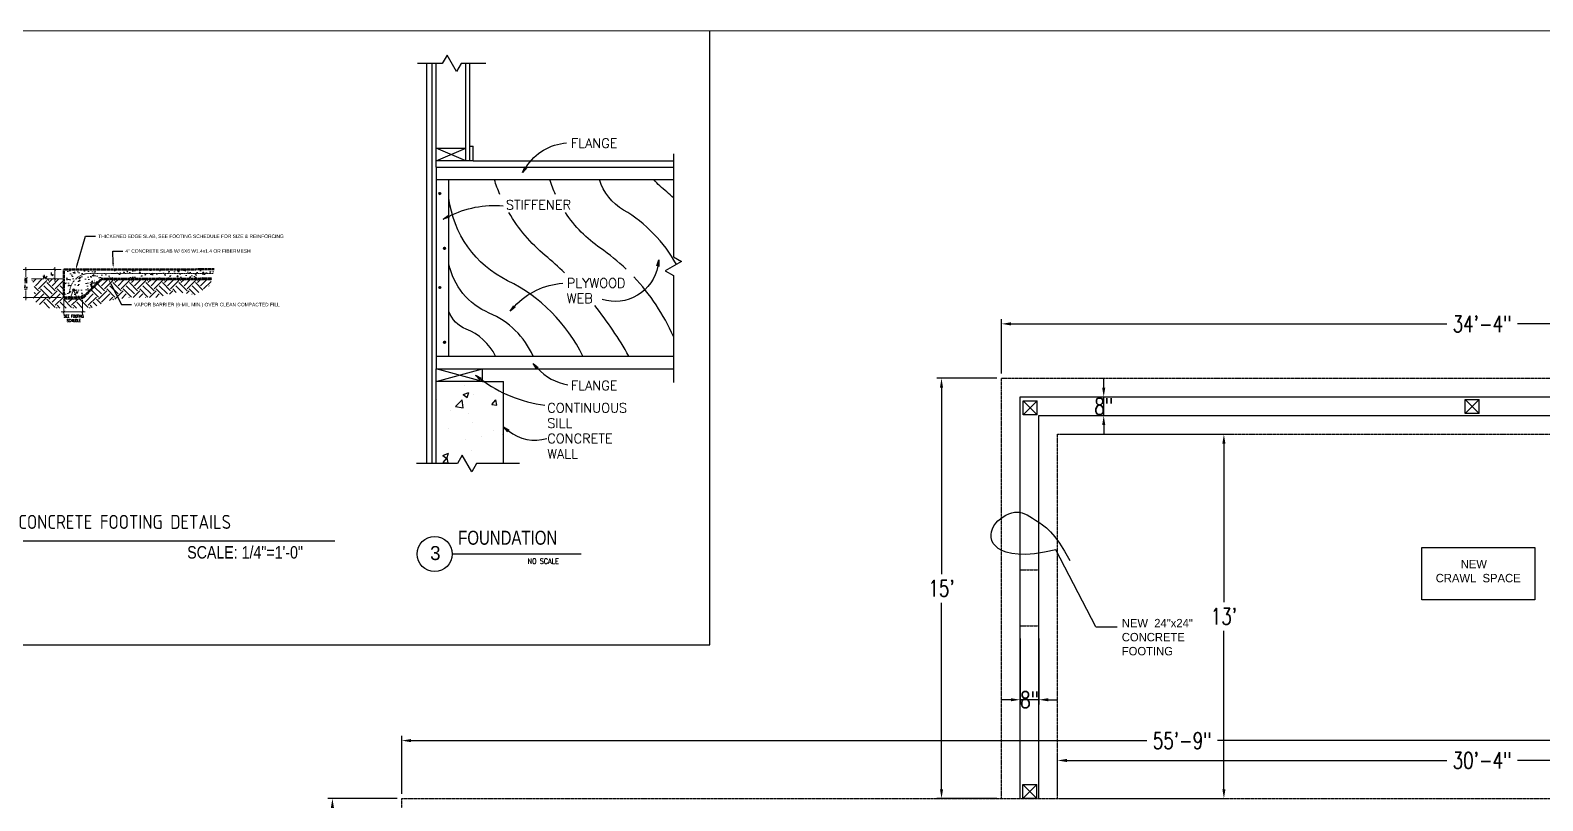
# Model space of a CAD drawing. Header units: inches. Extents: x 26998 to 46838, y -509 to 4343.
# Drawn here: x 31116 to 31764, y 2614 to 2944 of the extents above; entities that cross this region are included whole.
import ezdxf
from ezdxf import colors
from ezdxf.entities.mleader import LeaderData, LeaderLine
from ezdxf.math import Vec2, Vec3

# ---------------------------------------------------------------- set-up
doc = ezdxf.new("R2010")
doc.units = ezdxf.units.IN
doc.header["$LTSCALE"] = 0.5
doc.header["$MEASUREMENT"] = 0
doc.linetypes.add('HIDDEN', pattern=[0.375, 0.25, -0.125])
doc.linetypes.add('HIDDEN2', pattern=[0.1875, 0.125, -0.0625])
doc.layers.get('Defpoints').update_dxf_attribs({"color": 140})
for name, color, linetype in [('ARWALL', 7, 'HIDDEN'), ('FOUNDATION', 1, 'Continuous'), ('N', 3, 'Continuous'), ('R-AGSFINE', 4, 'Continuous'), ('R-AGSHEAVY', 1, 'Continuous'), ('R-AGSMEDIUM', 2, 'Continuous'), ('R-AGSTEXT', 6, 'Continuous'), ('S-Dims', 2, 'Continuous'), ('SEC', 7, 'Continuous'), ('TITLE', 7, 'Continuous'), ('Title Block', 7, 'Continuous')]:
    doc.layers.add(name, color=color, linetype=linetype)
for name, color, linetype, lineweight in [('Dimensions', 7, 'Continuous', 0), ('S-Exisitng', 252, 'Continuous', 0), ('S-FOUNDATION', 3, 'HIDDEN', 13), ('S-Structural', 1, 'Continuous', 20), ('S-Text', 3, 'Continuous', 0)]:
    doc.layers.add(name, color=color, linetype=linetype, lineweight=lineweight)
doc.styles.add('AGSROMANS', font='romans')
doc.styles.add('ARCHSTYL', font='archstyl.shx', dxfattribs={"height": 5})
doc.styles.add('ARIAL', font='arial.ttf')
doc.styles.add('BOLD', font='')
doc.styles.add('HS-DESIGN-TTLB', font='GOTHIC.TTF')
doc.styles.add('notes', font='simplex.shx', dxfattribs={"height": 4.5})
doc.styles.get("Standard").update_dxf_attribs({"font": 'romans.shx', "width": 0.75})
doc.styles.get('BOLD').set_extended_font_data('Futura Lt BT')
doc.dimstyles.new('dims_12', dxfattribs={"dimscale": 12, "dimtxt": 0.09375, "dimasz": 0.09375, "dimexe": 0.09375, "dimexo": 0.09375, "dimgap": 0.03125, "dimtad": 1, "dimdec": 6, "dimrnd": 0.125, "dimzin": 15, "dimdsep": 46, "dimlunit": 4, "dimtxsty": 'Standard', "dimblk": 'ARCHTICK', "dimblk1": 'ARCHTICK', "dimblk2": 'ARCHTICK', "dimcen": 0.09375, "dimdle": 0.09375, "dimclrd": 1, "dimclre": 1, "dimclrt": 3, "dimaunit": 1, "dimadec": 0, "dimazin": 0, "dimtfac": 0.7, "dimtdec": 6, "dimtmove": 2, "dimatfit": 2, "dimfxl": 1, "dimtvp": 1.166667, "dimfrac": 2, "dimtolj": 1, "dimtzin": 15, "dimlwd": -1, "dimlwe": -1, "dimarcsym": 0})
doc.dimstyles.new('STANDARD$0', dxfattribs={"dimscale": 0, "dimtxt": 3, "dimasz": 4, "dimexe": 4, "dimexo": 4, "dimgap": 1, "dimtad": 1, "dimdec": 0, "dimzin": 1, "dimdsep": 46, "dimlunit": 4, "dimtxsty": 'Standard', "dimblk1": 'OBLIQUE', "dimblk2": 'OBLIQUE', "dimsah": 1, "dimcen": 0, "dimdle": 2, "dimclrd": 8, "dimclre": 8, "dimclrt": 256, "dimadec": 5, "dimazin": 0, "dimtfac": 1, "dimtdec": 0, "dimtix": 1, "dimtmove": 2, "dimatfit": 3, "dimldrblk": 'OBLIQUE', "dimfxl": 1, "dimtolj": 1, "dimtzin": 3, "dimarcsym": 0})

# ---------------------------------------------------------------- blocks, each defined once
blk = doc.blocks.new('*D1034')
at = {"layer": 'Defpoints', "color": 0, "transparency": 16777216}
for p in [(31943.96, 2818.57), (31532.16, 2795.26), (31943.96, 2795.26)]:
    blk.add_point(p, dxfattribs=at)
at = {"layer": 'Title Block', "color": 3, "lineweight": -2, "transparency": 16777216}
for p, q in [((31532.16, 2797.26), (31532.16, 2820.57)), ((31943.96, 2797.26), (31943.96, 2820.57)), ((31536.16, 2818.57), (31722.94, 2818.57)), ((31939.96, 2818.57), (31753.19, 2818.57))]:
    blk.add_line(p, q, dxfattribs=at)
at = {"layer": 'Title Block', "color": 3, "transparency": 16777216}
for points in [[(31536.16, 2819.24), (31536.16, 2817.9), (31532.16, 2818.57)], [(31939.96, 2819.24), (31939.96, 2817.9), (31943.96, 2818.57)]]:
    blk.add_solid(points, dxfattribs=at)
at = {"layer": 'Title Block', "color": 3, "transparency": 16777216, "insert": (31738.06, 2818.57), "char_height": 7, "attachment_point": 5}
blk.add_mtext('\\A1;34\'-4"', dxfattribs=at)
blk = doc.blocks.new('*D1035')
at = {"layer": 'Defpoints', "color": 0, "transparency": 16777216}
for p in [(31556.16, 2771.26), (31556.16, 2615.26), (31627.44, 2615.26)]:
    blk.add_point(p, dxfattribs=at)
at = {"layer": 'Title Block', "color": 3, "lineweight": -2, "transparency": 16777216}
for p, q in [((31558.16, 2771.26), (31629.44, 2771.26)), ((31627.44, 2767.26), (31627.44, 2699.43)), ((31627.44, 2619.26), (31627.44, 2687.09)), ((31558.16, 2615.26), (31629.44, 2615.26))]:
    blk.add_line(p, q, dxfattribs=at)
at = {"layer": 'Title Block', "color": 3, "transparency": 16777216}
for points in [[(31626.77, 2767.26), (31628.1, 2767.26), (31627.44, 2771.26)], [(31626.77, 2619.26), (31628.1, 2619.26), (31627.44, 2615.26)]]:
    blk.add_solid(points, dxfattribs=at)
at = {"layer": 'Title Block', "color": 3, "transparency": 16777216, "insert": (31627.44, 2693.26), "char_height": 7, "attachment_point": 5}
blk.add_mtext("\\A1;13'", dxfattribs=at)
blk = doc.blocks.new('*D1036')
at = {"layer": 'Defpoints', "color": 0, "transparency": 16777216}
for p in [(31532.16, 2795.26), (31506.44, 2615.26), (31532.16, 2615.26)]:
    blk.add_point(p, dxfattribs=at)
at = {"layer": 'Title Block', "color": 3, "lineweight": -2, "transparency": 16777216}
for p, q in [((31530.16, 2795.26), (31504.44, 2795.26)), ((31506.44, 2791.26), (31506.44, 2711.43)), ((31506.44, 2619.26), (31506.44, 2699.09)), ((31530.16, 2615.26), (31504.44, 2615.26))]:
    blk.add_line(p, q, dxfattribs=at)
at = {"layer": 'Title Block', "color": 3, "transparency": 16777216}
for points in [[(31505.77, 2791.26), (31507.1, 2791.26), (31506.44, 2795.26)], [(31505.77, 2619.26), (31507.1, 2619.26), (31506.44, 2615.26)]]:
    blk.add_solid(points, dxfattribs=at)
at = {"layer": 'Title Block', "color": 3, "transparency": 16777216, "insert": (31506.44, 2705.26), "char_height": 7, "attachment_point": 5}
blk.add_mtext("\\A1;15'", dxfattribs=at)
blk = doc.blocks.new('*D1037')
at = {"layer": 'Defpoints', "color": 0, "transparency": 16777216}
for p in [(31943.96, 2640.07), (31275.16, 2615.26), (31943.96, 2615.26)]:
    blk.add_point(p, dxfattribs=at)
at = {"layer": 'Title Block', "color": 3, "lineweight": -2, "transparency": 16777216}
for p, q in [((31275.16, 2617.26), (31275.16, 2642.07)), ((31279.16, 2640.07), (31594.44, 2640.07)), ((31939.96, 2640.07), (31624.69, 2640.07)), ((31943.96, 2617.26), (31943.96, 2642.07))]:
    blk.add_line(p, q, dxfattribs=at)
at = {"layer": 'Title Block', "color": 3, "transparency": 16777216}
for points in [[(31279.16, 2640.74), (31279.16, 2639.4), (31275.16, 2640.07)], [(31939.96, 2640.74), (31939.96, 2639.4), (31943.96, 2640.07)]]:
    blk.add_solid(points, dxfattribs=at)
at = {"layer": 'Title Block', "color": 3, "transparency": 16777216, "insert": (31609.56, 2640.07), "char_height": 7, "attachment_point": 5}
blk.add_mtext('\\A1;55\'-9"', dxfattribs=at)
blk = doc.blocks.new('*D1038')
at = {"layer": 'Defpoints', "color": 0, "transparency": 16777216}
for p in [(31919.96, 2631.57), (31556.16, 2615.26), (31919.96, 2615.26)]:
    blk.add_point(p, dxfattribs=at)
at = {"layer": 'Title Block', "color": 3, "lineweight": -2, "transparency": 16777216}
for p, q in [((31556.16, 2617.26), (31556.16, 2633.57)), ((31560.16, 2631.57), (31722.94, 2631.57)), ((31915.96, 2631.57), (31753.19, 2631.57)), ((31919.96, 2617.26), (31919.96, 2633.57))]:
    blk.add_line(p, q, dxfattribs=at)
at = {"layer": 'Title Block', "color": 3, "transparency": 16777216}
for points in [[(31560.16, 2632.24), (31560.16, 2630.9), (31556.16, 2631.57)], [(31915.96, 2632.24), (31915.96, 2630.9), (31919.96, 2631.57)]]:
    blk.add_solid(points, dxfattribs=at)
at = {"layer": 'Title Block', "color": 3, "transparency": 16777216, "insert": (31738.06, 2631.57), "char_height": 7, "attachment_point": 5}
blk.add_mtext('\\A1;30\'-4"', dxfattribs=at)
blk = doc.blocks.new('*D1040')
at = {"layer": 'Defpoints', "color": 0, "transparency": 16777216}
for p in [(31548.16, 2787.26), (31575.94, 2787.26), (31548.16, 2779.26)]:
    blk.add_point(p, dxfattribs=at)
at = {"layer": 'Title Block', "color": 3, "lineweight": -2, "transparency": 16777216}
for p, q in [((31575.94, 2791.26), (31575.94, 2795.26)), ((31550.16, 2787.26), (31577.94, 2787.26)), ((31575.94, 2779.26), (31575.94, 2787.26)), ((31550.16, 2779.26), (31577.94, 2779.26)), ((31575.94, 2775.26), (31575.94, 2771.26))]:
    blk.add_line(p, q, dxfattribs=at)
at = {"layer": 'Title Block', "color": 3, "transparency": 16777216}
for points in [[(31575.27, 2791.26), (31576.6, 2791.26), (31575.94, 2787.26)], [(31575.27, 2775.26), (31576.6, 2775.26), (31575.94, 2779.26)]]:
    blk.add_solid(points, dxfattribs=at)
at = {"layer": 'Title Block', "color": 3, "transparency": 16777216, "insert": (31575.94, 2783.26), "char_height": 7, "attachment_point": 5}
blk.add_mtext('\\A1;8"', dxfattribs=at)
blk = doc.blocks.new('*D995')
at = {"layer": 'Defpoints', "color": 0, "transparency": 16777216}
for p in [(31540.16, 2685.76), (31548.16, 2685.76), (31540.16, 2657.57)]:
    blk.add_point(p, dxfattribs=at)
at = {"layer": 'Title Block', "color": 3, "lineweight": -2, "transparency": 16777216}
for p, q in [((31540.16, 2683.76), (31540.16, 2655.57)), ((31548.16, 2683.76), (31548.16, 2655.57)), ((31536.16, 2657.57), (31532.16, 2657.57)), ((31548.16, 2657.57), (31540.16, 2657.57)), ((31552.16, 2657.57), (31556.16, 2657.57))]:
    blk.add_line(p, q, dxfattribs=at)
at = {"layer": 'Title Block', "color": 3, "transparency": 16777216}
for points in [[(31536.16, 2658.24), (31536.16, 2656.9), (31540.16, 2657.57)], [(31552.16, 2658.24), (31552.16, 2656.9), (31548.16, 2657.57)]]:
    blk.add_solid(points, dxfattribs=at)
at = {"layer": 'Title Block', "color": 3, "transparency": 16777216, "insert": (31544.16, 2657.57), "char_height": 7, "attachment_point": 5}
blk.add_mtext('\\A1;8"', dxfattribs=at)
blk = doc.blocks.new('*D1043')
at = {"layer": 'Defpoints', "color": 0, "transparency": 16777216}
for p in [(31245.44, 2615.26), (31275.16, 2615.26), (31275.16, 2272.66)]:
    blk.add_point(p, dxfattribs=at)
at = {"layer": 'Title Block', "color": 3, "lineweight": -2, "transparency": 16777216}
for p, q in [((31273.16, 2615.26), (31243.44, 2615.26)), ((31245.44, 2611.26), (31245.44, 2450.13)), ((31245.44, 2276.66), (31245.44, 2437.79)), ((31273.16, 2272.66), (31243.44, 2272.66))]:
    blk.add_line(p, q, dxfattribs=at)
at = {"layer": 'Title Block', "color": 3, "transparency": 16777216}
for points in [[(31244.77, 2611.26), (31246.1, 2611.26), (31245.44, 2615.26)], [(31244.77, 2276.66), (31246.1, 2276.66), (31245.44, 2272.66)]]:
    blk.add_solid(points, dxfattribs=at)
at = {"layer": 'Title Block', "color": 3, "transparency": 16777216, "insert": (31245.44, 2443.96), "char_height": 7, "attachment_point": 5}
blk.add_mtext('\\A1;28\'-7"', dxfattribs=at)
blk = doc.blocks.new('_ArchTick')
at = {"color": 0, "linetype": 'ByBlock', "const_width": 0.15}
blk.add_lwpolyline([(-0.5, -0.5), (0.5, 0.5)], dxfattribs=at)
blk = doc.blocks.new('*D1156')
at = {"layer": 'Defpoints', "color": 0, "transparency": 16777216}
for p in [(31130.35, 2841.81), (31114.12, 2829.81), (31130.38, 2829.81)]:
    blk.add_point(p, dxfattribs=at)
at = {"layer": 'Dimensions', "color": 1, "transparency": 16777216}
for p, q in [((31129.23, 2841.81), (31113, 2841.81)), ((31114.12, 2842.93), (31114.12, 2838.78)), ((31114.12, 2828.68), (31114.12, 2832.84)), ((31129.25, 2829.81), (31113, 2829.81))]:
    blk.add_line(p, q, dxfattribs=at)
at = {"layer": 'Dimensions', "color": 1, "transparency": 16777216, "xscale": 1.125, "yscale": 1.125, "zscale": 1.125}
for p, rotation in [((31114.12, 2841.81), 90), ((31114.12, 2829.81), 270)]:
    blk.add_blockref('_ArchTick', p, dxfattribs=dict(at, rotation=rotation))
at = {"layer": 'Dimensions', "color": 3, "transparency": 16777216, "insert": (31114.12, 2835.81), "char_height": 1.125, "attachment_point": 5, "rotation": 90}
blk.add_mtext('\\A1;12" MIN.', dxfattribs=at)
blk = doc.blocks.new('*D1157')
at = {"layer": 'Defpoints', "color": 0, "transparency": 16777216}
for p in [(31130.38, 2829.81), (31138.38, 2829.81), (31138.38, 2823.7)]:
    blk.add_point(p, dxfattribs=at)
at = {"layer": 'Dimensions', "color": 1, "transparency": 16777216}
for p, q in [((31130.38, 2828.68), (31130.38, 2822.58)), ((31138.38, 2828.68), (31138.38, 2822.58)), ((31129.25, 2823.7), (31139.5, 2823.7))]:
    blk.add_line(p, q, dxfattribs=at)
at = {"layer": 'Dimensions', "color": 1, "transparency": 16777216, "xscale": 1.125, "yscale": 1.125, "zscale": 1.125, "rotation": 180}
blk.add_blockref('_ArchTick', (31130.38, 2823.7), dxfattribs=at)
at = {"layer": 'Dimensions', "color": 1, "transparency": 16777216, "xscale": 1.125, "yscale": 1.125, "zscale": 1.125}
blk.add_blockref('_ArchTick', (31138.38, 2823.7), dxfattribs=at)
at = {"layer": 'Dimensions', "color": 3, "transparency": 16777216, "insert": (31134.63, 2820.91), "char_height": 1.125, "attachment_point": 5}
blk.add_mtext('\\A1;SEE FOOTING\\PSCHUDLE', dxfattribs=at)
blk = doc.blocks.new('*D1158')
at = {"layer": 'Defpoints', "color": 0, "transparency": 16777216}
for p in [(31130.35, 2841.81), (31126.45, 2837.81), (31130.36, 2837.81)]:
    blk.add_point(p, dxfattribs=at)
at = {"layer": 'Dimensions', "color": 1, "transparency": 16777216}
for p, q in [((31129.23, 2841.81), (31125.33, 2841.81)), ((31126.45, 2842.93), (31126.45, 2836.68)), ((31129.24, 2837.81), (31125.33, 2837.81))]:
    blk.add_line(p, q, dxfattribs=at)
at = {"layer": 'Dimensions', "color": 1, "transparency": 16777216, "xscale": 1.125, "yscale": 1.125, "zscale": 1.125}
for p, rotation in [((31126.45, 2841.81), 90), ((31126.45, 2837.81), 270)]:
    blk.add_blockref('_ArchTick', p, dxfattribs=dict(at, rotation=rotation))
at = {"layer": 'Dimensions', "color": 3, "transparency": 16777216, "insert": (31125.41, 2839.81), "char_height": 1.125, "attachment_point": 5, "rotation": 90}
blk.add_mtext('\\A1;4"', dxfattribs=at)
blk = doc.blocks.new('*X986')
at = {"color": 0}
for p, q in [((0.3, 12.63), (0.46, 12.79)), ((0.3, 12.67), (0.42, 12.79)), ((0.32, 12.6), (0.49, 12.77)), ((0.33, 12.74), (0.34, 12.76)), ((0.33, 12.58), (0.51, 12.75)), ((0.36, 12.56), (0.53, 12.73)), ((0.39, 12.54), (0.54, 12.7)), ((0.43, 12.54), (0.55, 12.66))]:
    blk.add_line(p, q, dxfattribs=at)
blk = doc.blocks.new('*X985')
at = {"color": 0}
for p, q in [((0.3, 23.85), (0.42, 23.98)), ((0.3, 23.81), (0.46, 23.97)), ((0.32, 23.78), (0.49, 23.96)), ((0.32, 23.92), (0.36, 23.96)), ((0.34, 23.76), (0.51, 23.94)), ((0.36, 23.74), (0.53, 23.91)), ((0.39, 23.73), (0.54, 23.88)), ((0.44, 23.73), (0.55, 23.84))]:
    blk.add_line(p, q, dxfattribs=at)
blk = doc.blocks.new('*X987')
at = {"color": 0}
for p, q in [((92.45, 1.16), (92.45, 1.16)), ((92.96, 1.44), (92.96, 1.44)), ((95.63, -0.08), (96.33, 0.19)), ((95.81, 1.05), (95.81, 1.05)), ((96.13, -0.42), (96.33, 0.19)), ((92.45, -0.69), (92.44, -0.6)), ((92.44, -0.69), (92.45, -0.69)), ((94.73, -1.5), (95.5, -0.69)), ((94.73, -1.5), (95.62, -1.64)), ((95.62, -1.64), (95.5, -0.69)), ((95.63, -0.08), (96.13, -0.42)), ((96.84, -0.11), (96.84, -0.11)), ((99.03, -1.26), (99.51, -0.69)), ((99.03, -1.26), (99.63, -1.32)), ((99.63, -1.32), (99.51, -0.69)), ((100.43, -1.17), (100.43, -1.17)), ((94.11, -2), (94.11, -2)), ((96.27, -2.34), (96.27, -2.34)), ((96.72, -3.44), (96.72, -3.44)), ((93.86, -4.06), (93.86, -4.06)), ((97.8, -5.11), (97.8, -5.11)), ((99.2, -4.29), (99.2, -4.29)), ((100.3, -4.78), (100.3, -4.78)), ((93.2, -7.33), (93.9, -7.06)), ((93.69, -7.67), (93.9, -7.06)), ((95.97, -5.4), (95.97, -5.4)), ((96.6, -6.77), (96.6, -6.77)), ((93.2, -7.33), (93.69, -7.67)), ((93.24, -8.16), (93.73, -7.58)), ((93.24, -8.16), (93.84, -8.21)), ((93.84, -8.21), (93.73, -7.58))]:
    blk.add_line(p, q, dxfattribs=at)
blk = doc.blocks.new('AGSARROW')
for points in [[(-1, 0.17), (0, 0), (-1, -0.17)], [(0, 0), (-1, 0)]]:
    blk.add_lwpolyline(points)

msp = doc.modelspace()

# ---------------------------------------------------------------- hatches: boundary and pattern name
at = {"layer": 'S-Exisitng'}
h = msp.add_hatch(dxfattribs=at)
h.set_pattern_fill('EARTH', color=256, scale=20, angle=45, style=0)
h.set_pattern_definition([(45, (28644.663, 3837.6737), (0, 7.071068), [5, -5]), (45, (28643.3373, 3838.9995), (0, 7.071068), [5, -5]), (45, (28642.0115, 3840.3253), (0, 7.071068), [5, -5]), (135, (28642.0115, 3841.209), (-7.071068, 4e-16), [5, -5]), (135, (28643.3373, 3842.535), (-7.071068, 4e-16), [5, -5]), (135, (28644.663, 3843.861), (-7.071068, 4e-16), [5, -5])])
h.paths.add_polyline_path([(31179.2215351, 2832.2475725), (31186.3903353, 2830.9189597), (31192.9516301, 2834.9894155), (31193.6150228, 2837.4652308), (31146.5464666, 2837.4230077), (31138.4413175, 2829.2284816), (31130.3793857, 2829.2032433), (31130.3600345, 2837.8094781), (31122.5458024, 2837.8094781), (31123.2718679, 2839.0670604), (31122.3608773, 2838.1560698), (31121.9849214, 2839.5591561), (31121.9849214, 2838.1820303), (31121.4482758, 2839.1115277), (31121.797159, 2837.8094781), (31116.4872603, 2837.8094781), (31117.9614237, 2833.8090301), (31117.1003708, 2828.7043008), (31122.3634396, 2825.3301572), (31141.8634396, 2825.3301572), (31150.2572468, 2828.7238594), (31157.8307436, 2829.8791817), (31170.3307436, 2829.8791817)])
at = {"layer": 'S-FOUNDATION', "ltscale": 10}
h = msp.add_hatch(dxfattribs=at)
h.set_pattern_fill('AR-CONC', color=252, scale=0.75, style=0)
h.set_pattern_definition([(50, (28644.663, 3837.6737), (5.3794514, -0.470641), [0.5625, -6.1875]), (355, (28644.663, 3837.6737), (-1.040635, 5.641441), [0.45, -4.95]), (100.45144, (28645.1114, 3837.6345), (4.338816, 5.1708), [0.478051, -5.258566]), (46.1842, (28644.663, 3839.174), (8.00431, -1.241395), [0.84375, -9.28125]), (96.63564, (28645.33, 3839.07), (7.009965, 7.30589), [0.717078, -7.887853]), (351.18416, (28644.663, 3839.174), (7.009965, 7.30589), [0.675, -7.425]), (21, (28645.413, 3838.7987), (4.476803, -3.019642), [0.5625, -6.1875]), (326, (28645.413, 3838.7987), (1.824865, 5.438625), [0.45, -4.95]), (71.45144, (28645.786, 3838.547), (6.301668, 2.418984), [0.478051, -5.258566]), (37.5, (28644.6631, 3837.6737), (0.0911989, 2.4967039), [0, -4.89, 0, -5.025, 0, -4.96875]), (7.5, (28644.6631, 3837.6737), (1.9730215, 2.9580878), [0, -2.865, 0, -4.7775, 0, -1.89375]), (327.5, (28642.9906, 3837.6737), (4.0036683, -0.1691615), [0, -1.875, 0, -5.85, 0, -7.7625]), (317.5, (28642.2406, 3837.6737), (4.3738963, 0.7507874), [0, -2.4375, 0, -3.885, 0, -5.5125])])
h.paths.add_polyline_path([(31146.3979348, 2837.8299536), (31193.744319, 2837.9477709), (31193.9869063, 2838.8531188), (31193.3814552, 2839.4585698), (31195.0307592, 2839.4585698), (31194.3354452, 2840.1538838), (31194.8167453, 2841.9501201), (31130.3513078, 2841.8094781), (31130.3687611, 2829.8094971), (31138.3774782, 2829.8094971)])
edge = h.paths.add_edge_path(flags=16)
edge.add_arc((31135.3249225, 2836.8692304), 0.3125, 0, 360)
edge = h.paths.add_edge_path(flags=16)
edge.add_arc((31135.3249225, 2836.8692304), 0.1875, 0, 360)
at = {"layer": 'S-Structural'}
h = msp.add_hatch(color=256, dxfattribs=at)
h.dxf.hatch_style = 1
h.paths.add_polyline_path([(31135.0526042, 2833.0836544, 1), (31134.0526042, 2833.0836544, 1)])

# ---------------------------------------------------------------- linework, layer by layer
for p, q in [((31407.1745781, 2681.0369312), (31407.1745781, 2944.0852231)), ((30833.7104751, 2681.0369312), (31407.1745781, 2681.0369312))]:
    msp.add_line(p, q)
at = {"color": 1}
for p, q in [((31541.4557306, 2785.6588858), (31547.4557306, 2779.6588858)), ((31547.4557306, 2785.6588858), (31541.4557306, 2779.6588858)), ((31541.4557306, 2779.6588858), (31541.4557306, 2785.6588858)), ((31541.4557306, 2785.6588858), (31547.4557306, 2785.6588858)), ((31547.4557306, 2779.6588858), (31547.4557306, 2785.6588858)), ((31730.7709345, 2786.2213985), (31736.7709345, 2780.2213985)), ((31736.7709345, 2786.2213985), (31730.7709345, 2780.2213985)), ((31730.7709345, 2780.2213985), (31730.7709345, 2786.2213985)), ((31730.7709345, 2786.2213985), (31736.7709345, 2786.2213985)), ((31736.7709345, 2780.2213985), (31736.7709345, 2786.2213985)), ((31547.4557306, 2779.6588858), (31541.4557306, 2779.6588858)), ((31736.7709345, 2780.2213985), (31730.7709345, 2780.2213985)), ((31541.2390745, 2621.2590621), (31547.2390745, 2615.2590621)), ((31547.2390745, 2621.2590621), (31541.2390745, 2615.2590621)), ((31541.2390745, 2615.2590621), (31541.2390745, 2621.2590621)), ((31541.2390745, 2621.2590621), (31547.2390745, 2621.2590621)), ((31547.2390745, 2615.2590621), (31547.2390745, 2621.2590621)), ((31547.2390745, 2615.2590621), (31541.2390745, 2615.2590621))]:
    msp.add_line(p, q, dxfattribs=at)
msp.add_lwpolyline([(30839.3128283, 2944.0852231, 0.5, 0.5, 0), (32334.372063, 2944.0852231, 0, 0, 0), (32334.372063, 1817.6360016, 0.5, 0.5, 0), (30839.3128283, 1817.6360016, 0.5, 0.5, 0)], format="xyseb")
msp.add_lwpolyline([(31712.186853, 2722.8195574), (31760.686853, 2722.8195574), (31760.686853, 2700.3195574), (31712.186853, 2700.3195574)], close=True)
at = {"layer": 'ARWALL', "color": 2, "linetype": 'HIDDEN'}
for p, q in [((31532.1645408, 2795.2590416), (31943.9645408, 2795.2590416)), ((31532.1645408, 2615.2590416), (31532.1645408, 2795.2590416)), ((31556.1645408, 2771.2590416), (31919.9645408, 2771.2590416)), ((31556.1645408, 2615.2590416), (31556.1645408, 2771.2590416)), ((31540.1645408, 2713.2590416), (31548.1645408, 2713.2590416)), ((31540.1645408, 2689.2590416), (31548.1645408, 2689.2590416)), ((31275.1645408, 2615.2590416), (31943.9645408, 2615.2590416)), ((31275.1645408, 2272.6590416), (31275.1645408, 2615.2590416))]:
    msp.add_line(p, q, dxfattribs=at)
at = {"layer": 'FOUNDATION'}
for p, q in [((31572.5284708, 2688.7554082), (31555.4030772, 2721.8072491)), ((31572.5284708, 2688.7554082), (31581.6947013, 2688.7554082)), ((31573.0319023, 2688.7554082), (31581.6947013, 2688.7554082))]:
    msp.add_line(p, q, dxfattribs=at)
msp.add_lwpolyline([(31555.4030772, 2721.8072491), (31550.5461534, 2720.7617824), (31546.2635792, 2720.1156832), (31542.5214632, 2719.8290857), (31539.2859142, 2719.8621237), (31536.5230408, 2720.1749314), (31534.1989517, 2720.7276425), (31532.2797556, 2721.4803912), (31530.7315612, 2722.3933115), (31529.5229109, 2723.4291506), (31528.6320826, 2724.5611087), (31528.039788, 2725.7649996), (31527.7267386, 2727.0166366), (31527.6736461, 2728.2918334), (31527.8612222, 2729.5664036), (31528.2701786, 2730.8161606), (31528.8812268, 2732.0169181), (31529.6730533, 2733.1463191), (31530.6162434, 2734.1893242), (31531.6793575, 2735.1327238), (31532.8309558, 2735.9633079), (31534.0395983, 2736.6678667), (31535.2738454, 2737.2331905), (31536.5022573, 2737.6460694), (31537.6933941, 2737.8932936), (31538.8249232, 2737.9659956), (31539.9109403, 2737.8726772), (31540.9746486, 2737.6261825), (31542.0392508, 2737.2393556), (31543.1279499, 2736.7250407), (31544.263949, 2736.0960818), (31545.4704509, 2735.3653231), (31546.7706585, 2734.5456086), (31548.1840118, 2733.6318577), (31549.7148981, 2732.5472897), (31551.3639416, 2731.1971995), (31553.1317667, 2729.4868817), (31555.0189976, 2727.3216309), (31557.0262585, 2724.6067418), (31559.1541737, 2721.2475091), (31561.4033676, 2717.1492273)], dxfattribs=at)
at = {"layer": 'R-AGSFINE'}
for p, q in [((31302.5505603, 2888.4408655), (31289.9505603, 2893.8408655)), ((31289.9505603, 2888.4408655), (31302.5505603, 2893.8408655)), ((31309.7505603, 2793.9408655), (31289.9505603, 2799.3408655)), ((31289.9505603, 2793.9408655), (31309.7505603, 2799.3408655))]:
    msp.add_line(p, q, dxfattribs=at)
for points in [[(31311.2440946, 2930.1624703), (31300.6200111, 2930.1624703), (31298.5950111, 2926.6550674), (31294.5450111, 2933.6698732), (31292.5200111, 2930.1624703), (31281.8959276, 2930.1624703)], [(31391.581456, 2891.3594044), (31391.581456, 2847.3537668), (31395.0888589, 2845.3287668), (31388.0740531, 2841.2787668), (31391.581456, 2839.2537668), (31391.581456, 2793.4560056)], [(31325.641665, 2758.7701754), (31307.1511888, 2758.7701754), (31305.1261888, 2755.2627726), (31301.0761888, 2762.2775783), (31299.0511888, 2758.7701754), (31281.4702816, 2758.7701754)]]:
    msp.add_lwpolyline(points, dxfattribs=at)
for points in [[(31317.216231, 2873.9536738, -0.024562197), (31314.854197, 2880.3408655, -1.3236419101)], [(31341.037341, 2873.9536738, -0.0304427042), (31338.5899708, 2880.3408655, 8.0463722683)], [(31392.8177713, 2844.0175538, 0.134451137), (31370.2352783, 2867.3101887, -0.1839441122), (31359.8394146, 2880.3408655, -5.381334621)], [(31391.581456, 2872.5431438, 0.0006439337), (31385.7753715, 2877.6655526, -0.0411865117), (31383.197573, 2880.3408655, -0.9989124864)], [(31352.7357712, 2804.7408655, 0.1667300081), (31320.5069784, 2837.072526, -0.2530775405), (31295.3505603, 2872.4236533, 20.2943420588)], [(31344.9510699, 2840.4313846, 0.0181730457), (31336.6686756, 2847.8421055, -0.0878109709), (31321.0572754, 2866.2994779, -1.3236419101)], [(31371.2466342, 2842.0495304, 0.0391219848), (31360.2896174, 2850.948715, -0.0963994108), (31345.2648792, 2866.2994779, 8.0463722683)], [(31331.438091, 2804.7408655, 0.1917484225), (31312.6333327, 2823.1963387, -0.2493017669), (31295.3505603, 2844.3500265, -4.6426290361)], [(31391.581456, 2813.1889408, 0.0856125911), (31374.5469253, 2838.7440139, -0.162661364)], [(31372.461502, 2804.7408655, 0.0427569326), (31357.8425669, 2826.3735353, -0.1405387255)], [(31315.32655, 2804.7408655, 0.1883349417), (31302.6876718, 2816.3617981, -0.2162948909), (31295.3505603, 2823.8738803, -0.767920291)]]:
    msp.add_lwpolyline(points, format="xyb", dxfattribs=at)
at = {"layer": 'R-AGSHEAVY'}
for p, q in [((31285.9005603, 2758.7701754), (31285.9005603, 2930.1624703)), ((31289.9505603, 2893.8408655), (31289.9505603, 2930.1624703)), ((31302.5505603, 2893.8408655), (31302.5505603, 2930.1624703)), ((31304.3505603, 2894.7408655), (31304.3505603, 2930.1624703)), ((31289.9505603, 2893.8408655), (31302.5505603, 2893.8408655)), ((31304.3505603, 2894.7408655), (31305.7005603, 2894.7408655)), ((31305.7005603, 2888.4408655), (31305.7005603, 2894.7408655)), ((31289.9505603, 2885.7408655), (31391.581456, 2885.7408655)), ((31289.9505603, 2885.7408655), (31289.9505603, 2799.3408655)), ((31305.7005603, 2888.4408655), (31391.581456, 2888.4408655)), ((31289.9505603, 2799.3408655), (31391.581456, 2799.3408655)), ((31309.7505603, 2793.9408655), (31309.7505603, 2799.3408655)), ((31309.7505603, 2793.9408655), (31318.7505603, 2793.9408655)), ((31318.7505603, 2758.7701754), (31318.7505603, 2793.9408655))]:
    msp.add_line(p, q, dxfattribs=at)
for centre in [(31291.4721517, 2874.4011806), (31293.4979758, 2850.9454525), (31291.4721517, 2834.1362785), (31293.4979758, 2810.6805504)]:
    msp.add_circle(centre, 0.45, dxfattribs=at)
at = {"layer": 'R-AGSMEDIUM'}
for p, q in [((31288.1505603, 2758.7701754), (31288.1505603, 2930.1624703)), ((31289.9505603, 2885.7408655), (31289.9505603, 2893.8408655)), ((31302.5505603, 2888.4408655), (31302.5505603, 2893.8408655)), ((31304.3505603, 2888.4408655), (31304.3505603, 2894.7408655)), ((31305.7005603, 2888.4408655), (31289.9505603, 2888.4408655)), ((31289.9505603, 2880.3408655), (31391.581456, 2880.3408655)), ((31295.3505603, 2804.7408655), (31295.3505603, 2880.3408655)), ((31289.9505603, 2804.7408655), (31391.581456, 2804.7408655)), ((31289.9505603, 2758.7701754), (31289.9505603, 2799.3408655)), ((31309.7505603, 2793.9408655), (31289.9505603, 2793.9408655))]:
    msp.add_line(p, q, dxfattribs=at)
at = {"layer": 'R-AGSTEXT'}
for points in [[(31328.4035459, 2885.7419744, -0.2357856225), (31345.7789242, 2896.0887821, 4.9895608126)], [(31295.2711477, 2864.618222, -0.1395543023), (31318.5808386, 2869.1519018, 0.0426349532)], [(31384.8645055, 2843.2875181, -0.449520752), (31360.9957503, 2829.0582534, -0.7317728403)], [(31323.4801037, 2826.0571276, -0.1918211906), (31344.1065551, 2835.964336, -0.0343827067)], [(31308.9430413, 2794.9768115, 0.1310836583), (31336.4162408, 2783.7346683, 0.0639542725)], [(31333.2891158, 2799.6479982, 0.1659370865), (31346.2909427, 2792.4247555, 0.0893473046)], [(31320.86685, 2772.7241727, 0.2421868829), (31337.3822447, 2769.4657603, -0.1411410539)]]:
    msp.add_lwpolyline(points, format="xyb", dxfattribs=at)
at = {"layer": 'S-Dims'}
for p, q in [((31142.3877113, 2833.8197301), (31142.3877113, 2836.1551761)), ((31142.3877113, 2836.1551761), (31144.7231572, 2836.1551761))]:
    msp.add_line(p, q, dxfattribs=at)
at = {"layer": 'S-Exisitng'}
msp.add_lwpolyline([(31130.3513078, 2837.8094781), (31122.5458024, 2837.8094781), (31123.2718679, 2839.0670604), (31122.3608773, 2838.1560698), (31121.9849214, 2839.5591561), (31121.9849214, 2838.1820303), (31121.4482758, 2839.1115277), (31121.797159, 2837.8094781), (31116.4872603, 2837.8094781)], dxfattribs=at)
at = {"layer": 'S-FOUNDATION', "color": 5, "lineweight": 50}
for p, q in [((31194.8167453, 2841.9501201), (31130.3513078, 2841.8094781)), ((31130.3513078, 2841.8094781), (31130.3774878, 2829.8095066)), ((31138.3774878, 2829.8095066), (31146.3979348, 2837.8299536)), ((31146.3979348, 2837.8299536), (31193.744319, 2837.9477709)), ((31130.3774878, 2829.8095066), (31138.3774878, 2829.8095066))]:
    msp.add_line(p, q, dxfattribs=at)
at = {"layer": 'S-FOUNDATION', "color": 3}
for p, q in [((31138.4413175, 2829.2284816), (31146.5464666, 2837.4230077)), ((31146.5464666, 2837.4230077), (31193.6150228, 2837.4652308)), ((31130.3687611, 2829.20321), (31138.4413175, 2829.2284816))]:
    msp.add_line(p, q, dxfattribs=at)
at = {"layer": 'S-Structural', "linetype": 'HIDDEN2'}
msp.add_line((31194.3354452, 2840.1538838), (31140.3354452, 2840.1538838), dxfattribs=at)
at = {"layer": 'S-Structural'}
for q in [(31133.1602327, 2829.8227878), (31135.9449757, 2829.8227878)]:
    msp.add_line((31134.5526042, 2833.0836544), q, dxfattribs=at)
msp.add_circle((31134.5526042, 2833.0836544), 0.5, dxfattribs=at)
at = {"layer": 'S-Structural', "linetype": 'HIDDEN2'}
msp.add_arc((31141.480533, 2831.5096168), 8.7197809, 97.5459178168, 173.8139874433, dxfattribs=at)
at = {"layer": 'SEC', "color": 7}
msp.add_circle((31289.27323, 2719.9824196), 7.5, dxfattribs=at)
at = {"layer": 'TITLE'}
for p, q in [((31106.3164094, 2725.6182905), (31246.4566767, 2725.6182905)), ((31296.8077475, 2720.0304369), (31351.9911628, 2720.0350482))]:
    msp.add_line(p, q, dxfattribs=at)
at = {"layer": 'Title Block'}
for p, q in [((31540.1645408, 2787.2590416), (31935.9645408, 2787.2590416)), ((31540.1645408, 2615.2590416), (31540.1645408, 2787.2590416)), ((31548.1645408, 2779.2590416), (31927.9645408, 2779.2590416)), ((31548.1645408, 2615.2590416), (31548.1645408, 2779.2590416))]:
    msp.add_line(p, q, dxfattribs=at)

# ---------------------------------------------------------------- block references
at = {"layer": 'R-AGSFINE', "xscale": 3.6, "yscale": 3.6, "zscale": 3.6}
for name, p in [('*X985', (31289.9505603, 2788.5408655)), ('*X986', (31289.9505603, 2788.5408655)), ('*X987', (30957.1766829, 2788.5408655))]:
    msp.add_blockref(name, p, dxfattribs=at)
at = {"layer": 'R-AGSFINE', "xscale": -3.6, "yscale": 3.6, "zscale": 3.6, "rotation": 180}
for name in ['*X986', '*X985']:
    msp.add_blockref(name, (31291.9763843, 2896.5408655), dxfattribs=at)
at = {"layer": 'R-AGSTEXT'}
for p, xscale, yscale, zscale, rotation in [((31326.9452, 2883.4697009), 2.700000000000001, 2.700000000000001, 2.700000000000001, 237.3076399240112), ((31292.8632007, 2863.396833), 2.700000000000001, 2.700000000000001, 2.700000000000001, 206.8956039165298), ((31385.3699291, 2845.9397902), 2.7, 2.7, 2.7, 79.21093023209032), ((31321.651602, 2824.0705272), 2.7, 2.7, 2.7, 227.3729934142555), ((31331.478891, 2801.6512671), 2.7, 2.7, 2.7, 132.1020863575431), ((31306.7921397, 2796.6088723), 2.7, 2.7, 2.7, 142.809504157006), ((31318.7505603, 2774.4008711), 2.7, 2.7, 2.7, 141.6108448699555)]:
    msp.add_blockref('AGSARROW', p, dxfattribs=dict(at, xscale=xscale, yscale=yscale, zscale=zscale, rotation=rotation))

# ---------------------------------------------------------------- texts
at = {"attachment_point": 1}
for s, insert, char_height, width, style in [('CONCRETE FOOTING DETAILS\\P', (31110.855383, 2736.7537707), 6, 106.743315143, 'ARCHSTYL'), ('        NEW\\PCRAWL  SPACE', (31718.2097158, 2717.4852234), 3.6, 95.507369382, 'HS-DESIGN-TTLB'), ('NEW  24"x24" \\PCONCRETE \\PFOOTING', (31583.6868478, 2692.194885), 3.6, 95.507369382, 'HS-DESIGN-TTLB')]:
    msp.add_mtext(s, dxfattribs=dict(at, insert=insert, char_height=char_height, width=width, style=style))
at = {"layer": 'N', "color": 7, "style": 'notes', "width": 0.85}
msp.add_text('NO SCALE', height=2.25, dxfattribs=at).set_placement((31329.1043435, 2715.794853))
at = {"layer": 'R-AGSTEXT', "style": 'AGSROMANS'}
for s, p in [('FLANGE', (31347.624861, 2893.9256929)), ('STIFFENER', (31319.764596, 2867.5759449)), ('PLYWOOD', (31345.8694219, 2834.0698279)), ('WEB', (31345.8694219, 2827.512685)), ('FLANGE', (31347.624861, 2790.1518156)), ('CONTINUOUS', (31337.5042149, 2780.5600062)), ('SILL', (31337.5042149, 2774.0028633)), ('CONCRETE', (31337.5042149, 2767.4457205)), ('WALL', (31337.5042149, 2760.8885776))]:
    msp.add_text(s, height=4.05, dxfattribs=at).set_placement(p)
at = {"layer": 'S-Dims', "char_height": 1, "width": 58.861203296, "attachment_point": 1, "style": 'ARIAL'}
for insert in [(31141.5192065, 2835.56287), (31143.123777, 2837.3022548)]:
    msp.add_mtext('1', dxfattribs=dict(at, insert=insert))
at = {"layer": 'TITLE', "style": 'BOLD', "width": 0.8}
msp.add_text('FOUNDATION', height=6, dxfattribs=at).set_placement((31299.3398691, 2723.9648252))
at = {"layer": 'TITLE', "insert": (31287.3059661, 2723.4028525), "char_height": 6, "attachment_point": 1, "style": 'BOLD'}
msp.add_mtext('3', dxfattribs=at)
at = {"layer": 'Title Block', "insert": (31183.2236626, 2723.3712276), "char_height": 5.3089344, "width": 109.407973897, "attachment_point": 1, "style": 'HS-DESIGN-TTLB'}
msp.add_mtext('{\\fArial Narrow|b0|i0|c0|p34;SCALE: 1/4"=1\'-0"}', dxfattribs=at)

# ---------------------------------------------------------------- dimensions: what is measured, and where the dimension line sits
at = {"layer": 'Dimensions'}
dim = msp.add_linear_dim(base=(31114.1219212, 2829.8095066), p1=(31130.3513078, 2841.8094781), p2=(31130.3774878, 2829.8095066), angle=90, text='12" MIN.', dimstyle='dims_12', dxfattribs=at)
dim.commit()
dim.dimension.update_dxf_attribs({"geometry": '*D1156', "text_midpoint": (31114.1219212, 2835.8094923), "dimtype": 160})
dim = msp.add_linear_dim(base=(31126.4529184, 2837.8094781), p1=(31130.3513078, 2841.8094781), p2=(31130.3600345, 2837.8094781), angle=90, dimstyle='dims_12', dxfattribs=at)
dim.commit()
dim.dimension.update_dxf_attribs({"geometry": '*D1158', "text_midpoint": (31125.4082756, 2839.8094781)})
dim = msp.add_linear_dim(base=(31138.3774878, 2823.7030076), p1=(31130.3774878, 2829.8095066), p2=(31138.3774878, 2829.8095066), text='SEE FOOTING\\PSCHUDLE', dimstyle='dims_12', dxfattribs=at)
dim.commit()
dim.dimension.update_dxf_attribs({"geometry": '*D1157', "text_midpoint": (31134.6312122, 2820.9140923), "dimtype": 160})
at = {"layer": 'Title Block'}
for base, p1, p2, picture, middle in [((31943.9645408, 2818.5695574), (31532.1645408, 2795.2590416), (31943.9645408, 2795.2590416), '*D1034', (31738.0645408, 2818.5695574)), ((31540.1645408, 2657.5695574), (31548.1645408, 2685.7590416), (31540.1645408, 2685.7590416), '*D995', (31544.1645408, 2657.5695574)), ((31943.9645408, 2640.0695574), (31275.1645408, 2615.2590416), (31943.9645408, 2615.2590416), '*D1037', (31609.5645408, 2640.0695574)), ((31919.9645408, 2631.5695574), (31556.1645408, 2615.2590416), (31919.9645408, 2615.2590416), '*D1038', (31738.0645408, 2631.5695574))]:
    dim = msp.add_linear_dim(base=base, p1=p1, p2=p2, dimstyle='STANDARD$0', override={"dimscale": 1, "dimtxt": 7, "dimexe": 2, "dimexo": 2, "dimgap": 2, "dimtad": 0, "dimtih": 1, "dimtoh": 1, "dimzin": 0, "dimsah": 0, "dimcen": 0.09, "dimdle": 0, "dimclrd": 3, "dimclre": 3, "dimclrt": 3}, dxfattribs=at)
    dim.commit()
    dim.dimension.update_dxf_attribs({"geometry": picture, "text_midpoint": middle})
for base, p1, p2, picture, middle in [((31506.436853, 2615.2590416), (31532.1645408, 2795.2590416), (31532.1645408, 2615.2590416), '*D1036', (31506.436853, 2705.2590416)), ((31575.936853, 2787.2590416), (31548.1645408, 2779.2590416), (31548.1645408, 2787.2590416), '*D1040', (31575.936853, 2783.2590416)), ((31627.436853, 2615.2590416), (31556.1645408, 2771.2590416), (31556.1645408, 2615.2590416), '*D1035', (31627.436853, 2693.2590416)), ((31245.436853, 2615.2590416), (31275.1645408, 2272.6590416), (31275.1645408, 2615.2590416), '*D1043', (31245.436853, 2443.9590416))]:
    dim = msp.add_linear_dim(base=base, p1=p1, p2=p2, angle=90, dimstyle='STANDARD$0', override={"dimscale": 1, "dimtxt": 7, "dimexe": 2, "dimexo": 2, "dimgap": 2, "dimtad": 0, "dimtih": 1, "dimtoh": 1, "dimzin": 0, "dimsah": 0, "dimcen": 0.09, "dimdle": 0, "dimclrd": 3, "dimclre": 3, "dimclrt": 3}, dxfattribs=at)
    dim.commit()
    dim.dimension.update_dxf_attribs({"geometry": picture, "text_midpoint": middle})

# ---------------------------------------------------------------- leaders
at = {"layer": 'S-Text'}
ml = msp.add_multileader_mtext('Standard', dxfattribs=at)
ml.set_content('THICKENED EDGE SLAB, SEE FOOTING SCHEDULE FOR SIZE & REINFORCING', color=256, style='ARIAL')
ml.set_leader_properties()
ml.build(insert=Vec2(0, 0))
ml.multileader.update_dxf_attribs({"dogleg_length": 0.36, "arrow_head_size": 2.16, "scale": 12})
ctx = ml.context
ctx.base_point, ctx.scale, ctx.char_height, ctx.arrow_head_size, ctx.landing_gap_size, ctx.plane_origin = Vec3(31143.9894223, 2856.0837468), 12, 1.5, 2.16, 1.08, Vec3(31139.2908164, 2839.4287766)
notes = []
notes.append((ctx, [(0, (1, 1, 0), (31139.6694223, 2856.0837468), (1, 0), 4.32, [(0, [(31135.4294692, 2841.8368172)], 0, [])])]))
ctx.mtext.insert, ctx.mtext.width, ctx.mtext.flow_direction = Vec3(31145.0694223, 2856.8511411), 47.953777717, 5
ml = msp.add_multileader_mtext('Standard', dxfattribs=at)
ml.set_content("\\A1;4'' CONCRETE SLAB W/ 6X6 W1.4x1.4 OR FIBERMESH", color=256, style='ARIAL')
ml.set_leader_properties()
ml.build(insert=Vec2(0, 0))
ml.multileader.update_dxf_attribs({"dogleg_length": 0.36, "arrow_head_size": 2.16, "scale": 12})
ctx = ml.context
ctx.base_point, ctx.scale, ctx.char_height, ctx.arrow_head_size, ctx.landing_gap_size, ctx.plane_origin = Vec3(31155.6381307, 2849.7551726), 12, 1.5, 2.16, 1.08, Vec3(31141.9113132, 2831.1002023)
notes.append((ctx, [(0, (1, 1, 0), (31151.3181307, 2849.7551726), (1, 0), 4.32, [(0, [(31151.5155021, 2842.485542)], 0, [])])]))
ctx.mtext.insert, ctx.mtext.width, ctx.mtext.flow_direction = Vec3(31156.7181307, 2850.5179625), 41.301551266, 5
ml = msp.add_multileader_mtext('Standard', dxfattribs=at)
ml.set_content('VAPOR BARRIER (6-MIL MIN.) OVER CLEAN COMPACTED FILL', color=256, style='ARIAL')
ml.set_leader_properties()
ml.build(insert=Vec2(0, 0))
ml.multileader.update_dxf_attribs({"dogleg_length": 0.36, "arrow_head_size": 2.16, "scale": 12})
ctx = ml.context
ctx.base_point, ctx.scale, ctx.char_height, ctx.arrow_head_size, ctx.landing_gap_size, ctx.plane_origin = Vec3(31159.4033474, 2826.839046), 12, 1.5, 2.16, 1.08, Vec3(31155.1435074, 2800.2435968)
notes.append((ctx, [(0, (1, 1, 0), (31155.0833474, 2826.839046), (1, 0), 4.32, [(0, [(31149.4831143, 2837.6580662)], 0, [])])]))
ctx.mtext.insert, ctx.mtext.width, ctx.mtext.flow_direction = Vec3(31160.4833474, 2827.6018359), 24.945289875, 5
for ctx, leaders in notes:
    for number, flags, end, landing, length, lines in leaders:
        leader = LeaderData()
        leader.index, (leader.has_last_leader_line, leader.has_dogleg_vector, leader.attachment_direction) = number, flags
        leader.last_leader_point, leader.dogleg_vector, leader.dogleg_length = Vec3(end), Vec3(landing), length
        for number, points, colour, breaks in lines:
            line = LeaderLine()
            line.index, line.vertices, line.color, line.breaks = number, Vec3.list(points), colors.encode_raw_color(colour), breaks
            leader.lines.append(line)
        ctx.leaders.append(leader)

doc.saveas('drawing.dxf')
